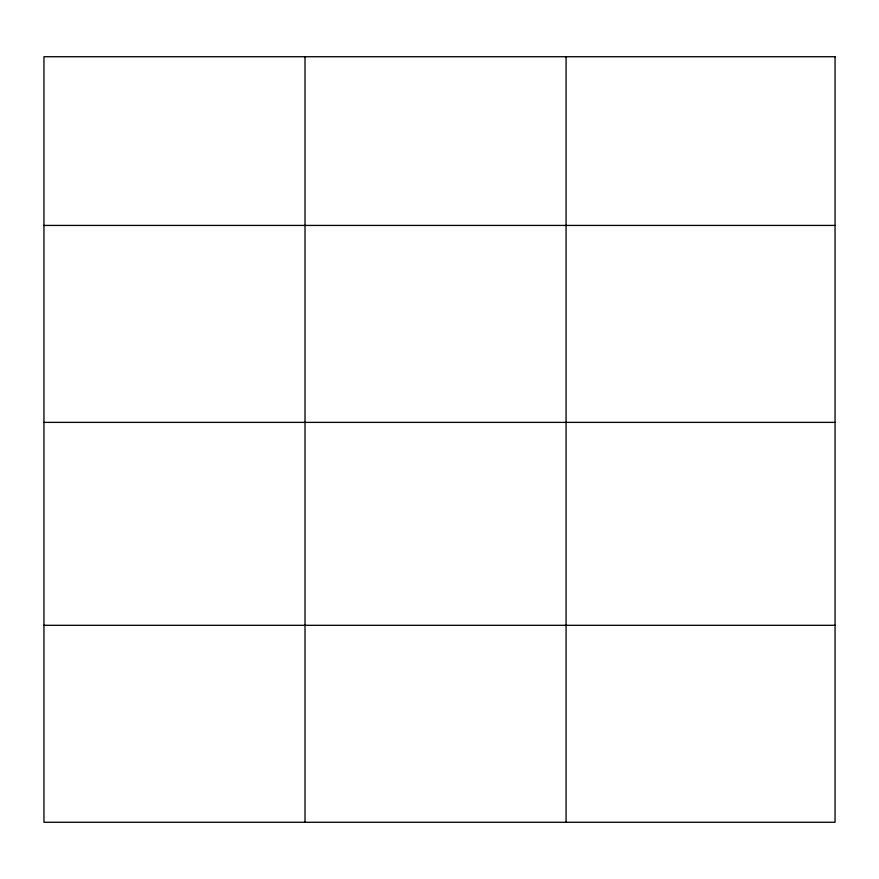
<?xml version="1.0" encoding="UTF-8"?>
<svg xmlns="http://www.w3.org/2000/svg" width="879" height="879" viewBox="0 0 879 879"><rect width="100%" height="100%" fill="white"/><g stroke="black" fill="none" stroke-linecap="round" stroke-linejoin="round"><path stroke-width="1.32" d="M43.95 225.431L835.05 225.431M43.95 422.381L835.05 422.381M43.95 625.31L835.05 625.31M566.076 56.728L566.076 822.272M305.013 56.728L305.013 822.272M835.05 56.728L43.95 56.728L43.95 822.272L835.05 822.272L835.05 56.728"/></g></svg>
